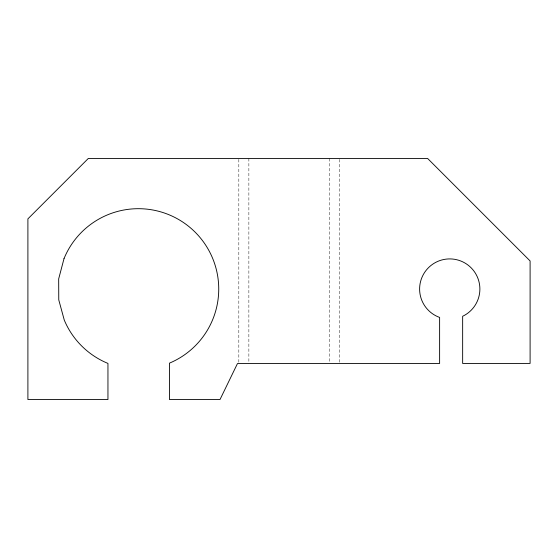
<?xml version="1.0" encoding="UTF-8"?>
<svg xmlns="http://www.w3.org/2000/svg" width="558" height="558" viewBox="0 0 558 558"><rect width="100%" height="100%" fill="white"/><g stroke="black" fill="none" stroke-linecap="round" stroke-linejoin="round"><path stroke-width="0.42" stroke-dasharray="2.79 2.09" d="M339.264 159.344L339.264 363.593M329.22 158.472L329.22 362.728M248.868 158.472L248.868 362.728M238.824 159.344L238.824 363.593"/><path stroke-width="0.84" d="M64.017 258.612L58.674 278.895L58.764 299.869L64.282 320.111A80.352 80.352 0 0 0 107.952 363.411L107.952 399.528L27.9 399.528L27.9 218.869L88.297 158.472L427.63 158.472L530.1 260.942L530.1 363.411L462.652 363.453L462.652 316.274A30.132 30.132 0 0 0 472.71 269.528A30.132 30.132 0 0 0 424.959 271.913A30.132 30.132 0 0 0 439.62 317.425L439.62 363.467L237.457 363.586L220.012 399.528L169.451 399.528L169.451 363.146A80.352 80.352 0 0 0 194.958 231.982A80.352 80.352 0 0 0 64.017 258.612"/></g></svg>
